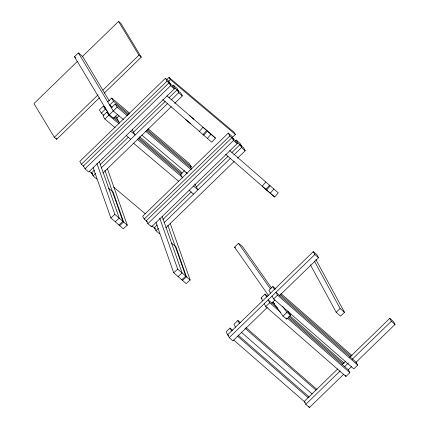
<?xml version="1.0" encoding="UTF-8"?>
<svg xmlns="http://www.w3.org/2000/svg" width="429" height="429" viewBox="0 0 429 429"><rect width="100%" height="100%" fill="white"/><g stroke="black" fill="none" stroke-linecap="round" stroke-linejoin="round"><path stroke-width="0.64" d="M199.362 131.381L202.987 127.22L215.433 138.068L211.808 142.23L162.811 99.555M203.03 134.577L206.655 130.416M203.754 135.21L207.379 131.049M207.416 138.401L211.041 134.245M265.841 182.019L262.216 186.181L274.662 197.029L278.287 192.873L229.676 150.531M265.883 189.377L269.509 185.215M266.607 190.009L270.232 185.848M270.27 193.206L273.895 189.044M117.482 114.554L113.572 118.356L109.315 114.763L74.485 56.714L78.394 52.912L82.647 56.499L109.288 100.895M77.547 61.256L33.961 103.577L54.338 137.28L56.714 139.28L99.485 97.748M82.314 56.628L118.543 21.45L120.919 23.45L141.297 57.154L104.295 93.082M54.338 137.28L98.069 94.814M102.874 90.149L138.916 55.153L118.543 21.45M105.888 108.301L103.335 106.14L99.421 109.942L101.33 113.122L103.882 115.278M107.776 101.871L111.685 98.075L129.574 113.17M101.33 113.122L105.239 109.32L103.335 106.14M111.685 98.075L113.594 101.255L109.679 105.051L112.237 107.207M108.928 113.782L106.88 112.055L102.971 115.857L104.874 119.031L115.101 127.66M111.32 107.786L115.235 103.99L128.014 114.768M104.874 119.031L108.789 115.235L106.88 112.055M109.315 114.763L117.144 107.164L115.235 103.99M118.983 115.798L116.774 117.943L119.316 122.624M165.422 78.276L166.988 81.167L170.651 84.357L169.085 81.472L165.422 78.276L79.821 161.395L81.387 164.286L83.676 166.28M166.65 79.751L169.042 77.429L234.116 132.336L235.408 134.497L232.539 137.285M81.387 164.286L166.988 81.167M168.431 81.446L170.34 79.59L169.042 77.429M169.064 82.829L170.635 85.72L174.297 88.916L172.731 86.025L169.064 82.829L83.462 165.953L85.028 168.838L88.696 172.034L175.043 88.186L173.477 85.301L172.517 86.229M85.028 168.838L170.635 85.72M96.75 179.054L93.082 175.858L91.516 172.973L94.385 170.19M100.123 164.618L128.341 137.221M133.124 132.577L165.165 101.464M168.988 97.748L177.118 89.854L180.786 93.05L182.352 95.935L174.7 103.368M93.082 175.858L95.474 173.541M101.217 167.964L167.685 103.421M171.514 99.705L178.689 92.739L177.118 89.854M102.965 173.021L171.353 106.617M184.55 170.629L180.577 174.485L182.486 178.003M190.412 167.653L191.286 166.811L189.377 163.631L147.978 128.695M228.276 133.076L229.842 135.966L233.505 139.162L231.939 136.272L228.276 133.076L142.669 216.2L144.241 219.085L147.447 221.879M144.241 219.085L229.842 135.966M231.917 137.634L233.489 140.519L237.151 143.715L235.585 140.825L231.917 137.634L146.316 220.753L147.882 223.638L151.55 226.834L237.897 142.986L236.331 140.101L235.371 141.028M147.882 223.638L233.489 140.519M159.604 233.859L155.936 230.663L154.37 227.772L157.239 224.989M162.977 219.417L191.195 192.02M196.455 186.91L228.019 156.263M231.842 152.547L239.972 144.653L243.64 147.849L245.206 150.735L237.553 158.167M155.936 230.663L158.328 228.341M164.066 222.769L230.539 158.221M233.891 154.971L241.543 147.538L239.972 144.653M165.819 227.82L234.207 161.417M268.361 295.345L234.556 247.136L238.465 243.334L242.299 246.284L271.498 287.918M232.556 330.266L230.03 328.067L226.121 331.869L229.252 337.639L232.92 340.835L267.353 307.4M240.379 322.667L237.859 320.468L233.944 324.27L235.51 327.155M262.661 300.793L261.095 297.908L265.009 294.106L267.53 296.305M275.858 289.146L272.833 286.508L268.919 290.31L270.49 293.195M279.306 295.796L318.522 257.716L316.956 254.831L313.288 251.635L227.686 334.754L228.603 335.553M229.252 337.639L314.854 254.52L313.288 251.635M288.315 317.465L348.327 369.787L349.892 372.678L345.978 376.474L265.798 306.569L269.707 302.767L268.141 299.882L277.724 308.236M273.622 298.965L277.536 295.168L275.97 292.283L356.15 362.189L357.716 365.079L353.807 368.876L273.622 298.965L272.056 296.08M271.654 303.223L275.005 299.973M287.634 310.928L290.706 315.31L286.797 319.112L282.963 316.162L286.872 312.36L282.647 306.338M315.862 259.572L344.492 312.301L340.583 316.098L336.191 312.274L340.106 308.472L314.339 261.014M337.682 368.961L304.204 401.469L305.77 404.354L309.438 407.55L343.87 374.115M341.983 364.784L345.334 361.534M349.635 357.352L389.805 318.35L393.473 321.541L395.039 324.431L355.823 362.505M305.77 404.354L340.202 370.919M344.508 366.741L348.332 363.025M352.161 359.314L391.371 321.235L389.805 318.35M348.171 369.937L351.523 366.688M107.347 168.576L127.3 225.204L123.289 228.78L110.843 217.932L114.854 214.355L96.9 163.39M115.235 221.755L119.246 218.184L99.292 161.556M118.897 224.952L122.908 221.375L104.955 170.41M119.621 225.584L123.632 222.007L113.106 192.122L108.714 188.293M170.2 223.375L190.154 280.003L186.143 283.58L173.697 272.731L177.708 269.155L159.754 218.189M178.089 276.555L182.1 272.983L162.146 216.355M181.751 279.751L185.762 276.179L167.809 225.214M182.475 280.384L186.486 276.807L175.96 246.922L171.568 243.093M234.556 247.136L235.51 247.871M286.872 312.36L290.706 315.31M138.916 55.153L141.297 57.154M170.34 79.59L235.408 134.497M74.485 56.714L75.901 57.91M113.594 101.255L128.925 114.189M147.329 129.719L191.286 166.811M146.412 130.298L191.902 168.683M117.144 107.164L127.365 115.792M145.763 131.317L191.254 169.702M123.45 119.589L113.229 110.966L78.394 52.912M141.854 135.119L187.339 173.504M115.09 116.061L117.133 117.787M139.623 136.765L181.022 171.697L181.976 173.289M105.239 109.32L107.282 111.047M114.441 117.085L118.018 120.104M138.975 137.784L181.907 174.013M113.524 117.664L119.659 122.839M138.058 138.363L180.995 174.592M108.789 115.235L119.01 123.858M137.409 139.387L182.389 177.343M133.499 143.184L178.475 181.14M113.717 187.162L145.233 213.755M173.477 85.301L177.139 88.497L178.705 91.382L175.043 88.186M236.331 140.101L239.993 143.297L241.559 146.182L237.897 142.986M178.689 92.739L182.352 95.935M241.543 147.538L245.206 150.735M166.94 95.828L215.433 138.068M189.479 115.46L193.865 119.283M185.848 119.616L190.24 123.445M225.665 154.354L274.662 197.029M314.854 254.52L318.522 257.716M391.371 321.235L395.039 324.431M340.106 308.472L344.492 312.301M130.727 131.22L135.119 135.044L132.255 129.778M193.581 186.02L197.973 189.849L194.793 183.987M126.314 135.505L130.7 139.334M189.168 190.31L193.554 194.133M280.904 293.543L352.005 355.539M280.453 294.669L351.056 356.226M277.536 295.168L357.716 365.079M289.72 315.653L344.181 363.138M272.624 302.268L274.646 304.027M288.765 316.339L343.227 363.824M269.707 302.767L280.802 312.441M287.36 318.157L349.892 372.678M261.095 297.908L262.103 298.788M91.516 172.973L92.433 173.772M154.37 227.772L155.287 228.571M89.441 171.305L92.648 174.104M152.295 226.104L155.041 228.501M245.924 327.504L317.031 389.5M114.854 214.355L127.3 225.204M177.708 269.155L190.154 280.003M244.97 328.19L316.076 390.186M241.565 332.432L312.167 393.988M238.1 335.103L309.207 397.098M237.65 336.229L308.253 397.785M233.741 340.031L305.346 402.466M238.465 243.334L270.356 288.808M286.025 318.018L286.797 319.112M272.973 301.919L282.963 316.162M56.027 138.138L56.714 139.28M310.424 264.816L336.191 312.274M345.35 375.321L345.978 376.474M272.833 286.508L274.399 289.393M265.009 294.106L266.575 296.991M264.232 303.678L265.798 306.569M185.945 171.954L186.899 173.713M308.81 406.397L309.438 407.55M237.859 320.468L239.425 323.353M230.03 328.067L231.601 330.952M150.922 225.681L151.55 226.834M155.963 222.394L173.697 272.731M93.109 167.594L110.843 217.932"/></g></svg>
